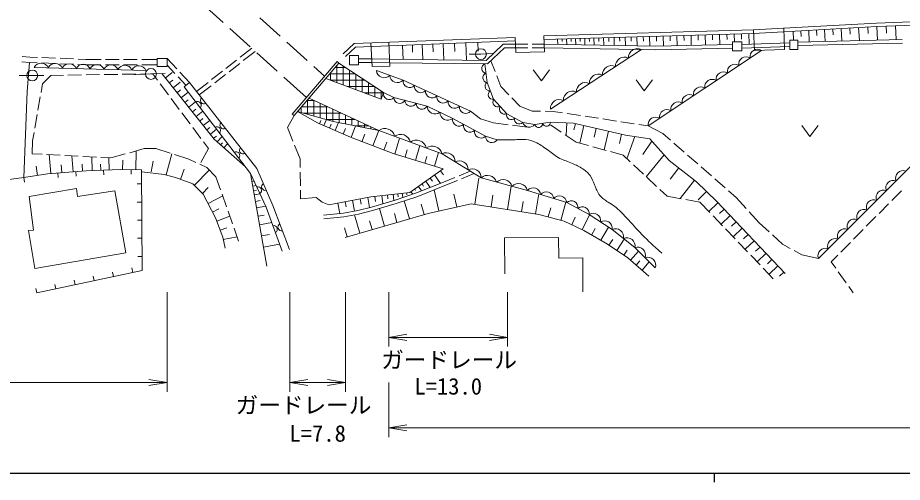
# Model space of a CAD drawing. Units: millimetres at full size, sheet at 1:1000; details may follow other scales. Extents: x 40000 to 680000, y 20000 to 380000.
# Drawn here: x 191090 to 288754, y 204000 to 255279 of the extents above; entities that cross this region are included whole.
import ezdxf
from ezdxf.enums import TextEntityAlignment as Align

# ---------------------------------------------------------------- set-up
doc = ezdxf.new("R2010")
doc.units = ezdxf.units.MM
doc.header["$LTSCALE"] = 1000
for name, color, linetype, lineweight in [('M-BGD', 7, 'Continuous', 13), ('M-STR-HTXT', 7, 'Continuous', 13), ('M-STR-STR1', 1, 'Continuous', 13), ('M-TTL-BAND', 7, 'Continuous', 25)]:
    doc.layers.add(name, color=color, linetype=linetype, lineweight=lineweight)
doc.styles.add('ＭＳ ゴシック', font='')
doc.styles.get('ＭＳ ゴシック').set_extended_font_data('MS Gothic')

# ---------------------------------------------------------------- blocks, each defined once
blk = doc.blocks.new('open_arrow')
at = {"color": 0, "linetype": 'Continuous', "lineweight": -2}
blk.add_lwpolyline([(7.5, 1.25), (0, 0), (7.5, -1.25)], dxfattribs=at)

msp = doc.modelspace()

# ---------------------------------------------------------------- hatches: boundary and pattern name
at = {"layer": 'M-BGD'}
h = msp.add_hatch(dxfattribs=at)
h.set_pattern_fill('USER', color=256, style=0, pattern_type=2)
h.set_pattern_definition([(0, (231211, 246277), (-0, 700), []), (90, (231211, 246277), (-700, 0), [])])
h.paths.add_polyline_path([(231211, 246277), (231476, 247025), (226551, 250269), (225113, 248584)])
h = msp.add_hatch(dxfattribs=at)
h.set_pattern_fill('USER', color=256, style=0, pattern_type=2)
h.set_pattern_definition([(0, (225172, 244041), (-0, 700), []), (90, (225172, 244041), (-700, 0), [])])
h.paths.add_polyline_path([(225172, 244041), (225914, 243832), (226516, 243713), (228400, 243341), (230948, 242837), (230962, 242835), (223252, 246405), (221998, 244936)])

# ---------------------------------------------------------------- linework, layer by layer
for p, q in [((279298, 253929), (279333, 253300)), ((280180, 253977), (280251, 252665)), ((281098, 254028), (281134, 253371)), ((282017, 254078), (282092, 252710)), ((282975, 254130), (283012, 253446)), ((283932, 254182), (284010, 252757)), ((284930, 254237), (284969, 253524)), ((285928, 254291), (286009, 252805)), ((286969, 254330), (286997, 253586)), ((288010, 254368), (288066, 252855)), ((252191, 252958), (252200, 252646)), ((252691, 252972), (252710, 252300)), ((253191, 252987), (253201, 252650)), ((253691, 253001), (253711, 252280)), ((254195, 253015), (254205, 252655)), ((254699, 253030), (254721, 252261)), ((255238, 253045), (255249, 252661)), ((255776, 253061), (255800, 252240)), ((256351, 253077), (256362, 252667)), ((256925, 253094), (256950, 252218)), ((257539, 253111), (257551, 252673)), ((258152, 253129), (258179, 252194)), ((258807, 253148), (258820, 252680)), ((259462, 253167), (259490, 252168)), ((260160, 253187), (260175, 252688)), ((260859, 253207), (260890, 252141)), ((261605, 253228), (261621, 252695)), ((262351, 253250), (262383, 252161)), ((263113, 253272), (263129, 252727)), ((263875, 253294), (263907, 252185)), ((264651, 253316), (264667, 252762)), ((265427, 253338), (265459, 252213)), ((266214, 253361), (266231, 252798)), ((267002, 253383), (267034, 252250)), ((267795, 253406), (267811, 252839)), ((268589, 253429), (268621, 252287)), ((269388, 253452), (269404, 252881)), ((270187, 253475), (270212, 252607)), ((270993, 253498), (271009, 252923)), ((271798, 253521), (271831, 252362)), ((276697, 253788), (276752, 252787)), ((277557, 253834), (277591, 253220)), ((278417, 253881), (278485, 252622)), ((233575, 252224), (233635, 250671)), ((234662, 252266), (234692, 251490)), ((235750, 252309), (235814, 250647)), ((236913, 252354), (236945, 251523)), ((238076, 252399), (238145, 250622)), ((239319, 252447), (239354, 251559)), ((240563, 252496), (240637, 250596)), ((241893, 252547), (241930, 251597)), ((246067, 252347), (247401, 252355)), ((247901, 252359), (249235, 252367)), ((250692, 252915), (250708, 252339)), ((251192, 252929), (251200, 252641)), ((251692, 252944), (251709, 252319)), ((271025, 252328), (276322, 252508)), ((271038, 251929), (276335, 252109)), ((277226, 252591), (288749, 252872)), ((277235, 252192), (288759, 252472)), ((303057, 252260), (279497, 228707)), ((191574, 251004), (192425, 250940)), ((215659, 250905), (216937, 251899)), ((216001, 250538), (217314, 251559)), ((242232, 251258), (240947, 251256)), ((242232, 251258), (243509, 251338)), ((246070, 251947), (247404, 251955)), ((247903, 251959), (249237, 251967)), ((259955, 251759), (249907, 245199)), ((273211, 251669), (260703, 243341)), ((191533, 250405), (192390, 250341)), ((192390, 250341), (193242, 250305)), ((192425, 250940), (193266, 250904)), ((193742, 250283), (195240, 250220)), ((193766, 250883), (195264, 250819)), ((195740, 250199), (197238, 250135)), ((195764, 250798), (197263, 250735)), ((197738, 250114), (198590, 250078)), ((197762, 250713), (198603, 250678)), ((198590, 250078), (200283, 250074)), ((198603, 250678), (200290, 250674)), ((200783, 250073), (202283, 250070)), ((200790, 250673), (202290, 250670)), ((202783, 250069), (204283, 250066)), ((202790, 250669), (204290, 250666)), ((204783, 250065), (206475, 250062)), ((204790, 250665), (206477, 250662)), ((208650, 249630), (207576, 250773)), ((208451, 249112), (207576, 250043)), ((214080, 249677), (215264, 250598)), ((214423, 249310), (215607, 250231)), ((226361, 250431), (221407, 244629)), ((226551, 250269), (221597, 244467)), ((226551, 250269), (226361, 250431)), ((228721, 250727), (230186, 250736)), ((228723, 250327), (230189, 250337)), ((230189, 250337), (232149, 250286)), ((230199, 250736), (232159, 250686)), ((243336, 250532), (243800, 249337)), ((205240, 249463), (192925, 249790)), ((204135, 249050), (202635, 249029)), ((205800, 249075), (203976, 248973)), ((206005, 249078), (204635, 249058)), ((205800, 249075), (207368, 249108)), ((206534, 248369), (206005, 249078)), ((207389, 248616), (208136, 249215)), ((210067, 248123), (208993, 249266)), ((212502, 248448), (213686, 249370)), ((248008, 249522), (248908, 248322)), ((248908, 248322), (249808, 249522)), ((192696, 248903), (191252, 248903)), ((192696, 248903), (193984, 248903)), ((194765, 248914), (193830, 247979)), ((196136, 248934), (194765, 248914)), ((198135, 248963), (196636, 248941)), ((200135, 248992), (198635, 248970)), ((202135, 249021), (200635, 248999)), ((207823, 248075), (208209, 248385)), ((208256, 247534), (209030, 248153)), ((209668, 247817), (208793, 248748)), ((209452, 247651), (210067, 248123)), ((210830, 247147), (212107, 248141)), ((212845, 248081), (214028, 249003)), ((243981, 248871), (244446, 247677)), ((259365, 248418), (260265, 247218)), ((260265, 247218), (261165, 248418)), ((193830, 247979), (193667, 247041)), ((207731, 246767), (206833, 247969)), ((208690, 246992), (209077, 247302)), ((211138, 246753), (212450, 247774)), ((244446, 247677), (245308, 246782)), ((193581, 246549), (193324, 245071)), ((208928, 245165), (208031, 246367)), ((209124, 246450), (209898, 247070)), ((209546, 245923), (209922, 246224)), ((245655, 246422), (246517, 245527)), ((209968, 245396), (210720, 245999)), ((210378, 244884), (210744, 245177)), ((246517, 245527), (247904, 244967)), ((193238, 244578), (192981, 243101)), ((210125, 243563), (209228, 244765)), ((210788, 244372), (211520, 244958)), ((211187, 243874), (211542, 244159)), ((220860, 243160), (221597, 244467)), ((221407, 244629), (221597, 244467)), ((241097, 244946), (242172, 244124)), ((247904, 244967), (248807, 244954)), ((249307, 244948), (250210, 244935)), ((250210, 244935), (251255, 244777)), ((251749, 244702), (253232, 244476)), ((253726, 244401), (255209, 244176)), ((211585, 243376), (212297, 243946)), ((224401, 243577), (224550, 243918)), ((224878, 243368), (225176, 244049)), ((225502, 243095), (225697, 243541)), ((226126, 242821), (226516, 243713)), ((227904, 242046), (228400, 243341)), ((242172, 244124), (243626, 243667)), ((243626, 243667), (245237, 243469)), ((245733, 243408), (247344, 243210)), ((249896, 243470), (251107, 242645)), ((251702, 243667), (251627, 242291)), ((252660, 243580), (252507, 242908)), ((253600, 243365), (253157, 241422)), ((255704, 244101), (257186, 243875)), ((257681, 243800), (259164, 243575)), ((259658, 243500), (260703, 243341)), ((260703, 243341), (262314, 242490)), ((277662, 243370), (278562, 242170)), ((278562, 242170), (279462, 243370)), ((192895, 242608), (192732, 241670)), ((211323, 241961), (210425, 243162)), ((211973, 242892), (212319, 243169)), ((212360, 242408), (213052, 242962)), ((212712, 241969), (213026, 242220)), ((221474, 241662), (220860, 243160)), ((227014, 242432), (227292, 243067)), ((229099, 241588), (229426, 242442)), ((230294, 241131), (230948, 242837)), ((251520, 242363), (252731, 241538)), ((254961, 243055), (254739, 242083)), ((256321, 242745), (255852, 240686)), ((257763, 242416), (257528, 241387)), ((262314, 242490), (263152, 241760)), ((192732, 241670), (192685, 240268)), ((212151, 240852), (211622, 241560)), ((213117, 241580), (213651, 242182)), ((213491, 241249), (213694, 241477)), ((213865, 240917), (214271, 241374)), ((231502, 240667), (231833, 241531)), ((232715, 240217), (233251, 241987)), ((252731, 241538), (254119, 241159)), ((259218, 242163), (258351, 239716)), ((261106, 241657), (260093, 240182)), ((263530, 241432), (264661, 240448)), ((192685, 240268), (193787, 240209)), ((203453, 240382), (205047, 240829)), ((204133, 238486), (204158, 240580)), ((205047, 240829), (206332, 240829)), ((206332, 240829), (207916, 240318)), ((207470, 237918), (208090, 240262)), ((211310, 239310), (212151, 240852)), ((222277, 239701), (221663, 241199)), ((233857, 239872), (234103, 240687)), ((234998, 239526), (235491, 241157)), ((237101, 238890), (237556, 240392)), ((254602, 241027), (256049, 240632)), ((256531, 240500), (257919, 240121)), ((194286, 240182), (195784, 240101)), ((194734, 238081), (194574, 240166)), ((196283, 240074), (197781, 239994)), ((197202, 238269), (197067, 240032)), ((198280, 239967), (199778, 239887)), ((199315, 238402), (199266, 239914)), ((200277, 239860), (201378, 239801)), ((201203, 238464), (201159, 239812)), ((201378, 239801), (202972, 240247)), ((202668, 238503), (202680, 239550)), ((205810, 238268), (206051, 239457)), ((208392, 240165), (209975, 239654)), ((209975, 239654), (210744, 239310)), ((222284, 238739), (222277, 239701)), ((236050, 239208), (236277, 239959)), ((257919, 240121), (258707, 239384)), ((262454, 240151), (260481, 237723)), ((265039, 240119), (266170, 239135)), ((193285, 237877), (193118, 238910)), ((195968, 238175), (195901, 239056)), ((198258, 238350), (198200, 239104)), ((200259, 238433), (200237, 239107)), ((200566, 238443), (200583, 237944)), ((203622, 238492), (203616, 237992)), ((209067, 237436), (209483, 238554)), ((210580, 236771), (212252, 238473)), ((211200, 239105), (211969, 238761)), ((211969, 238761), (212980, 237729)), ((237767, 238393), (238100, 237926)), ((239814, 237818), (241055, 238326)), ((259072, 239042), (260167, 238017)), ((264082, 238694), (263119, 237458)), ((266547, 238807), (267679, 237822)), ((191760, 237632), (191840, 237138)), ((195526, 238141), (195565, 237643)), ((197521, 238293), (197559, 237795)), ((212980, 237729), (213484, 236290)), ((216789, 238094), (218608, 227856)), ((216863, 237681), (216972, 237701)), ((222298, 236739), (222288, 238239)), ((236626, 237581), (236874, 237233)), ((237113, 237927), (237779, 236992)), ((238110, 237120), (239351, 237628)), ((240100, 237503), (241476, 238066)), ((241552, 234690), (242008, 237560)), ((260532, 237675), (261627, 236650)), ((265812, 237346), (264226, 235311)), ((268056, 237494), (269188, 236509)), ((204786, 236936), (204286, 236933)), ((211488, 235878), (212125, 236527)), ((216950, 237189), (217136, 237222)), ((217038, 236697), (217409, 236763)), ((234918, 236364), (235018, 236224)), ((235325, 236654), (235673, 236165)), ((235733, 236944), (235907, 236700)), ((236140, 237234), (236635, 236539)), ((238261, 236749), (239637, 237313)), ((245167, 234116), (245577, 236698)), ((212108, 234773), (213723, 235610)), ((213650, 235818), (214146, 234403)), ((217125, 236204), (217441, 236261)), ((217212, 235712), (217845, 235825)), ((222308, 235277), (222302, 236239)), ((229742, 235446), (229948, 234347)), ((230516, 235559), (230579, 235003)), ((231295, 235646), (231395, 234751)), ((231921, 235716), (231971, 235269)), ((232548, 235786), (232625, 235095)), ((233045, 235842), (233084, 235496)), ((233542, 235898), (233596, 235416)), ((234039, 235953), (234066, 235712)), ((234511, 236074), (234710, 235794)), ((237579, 233944), (237053, 236276)), ((239563, 234391), (239243, 235809)), ((243360, 234403), (243565, 235694)), ((248261, 233624), (248612, 235834)), ((261992, 236309), (262780, 235572)), ((262780, 235572), (264348, 235289)), ((267121, 236104), (266215, 235186)), ((269565, 236181), (270403, 235452)), ((270403, 235452), (271509, 234235)), ((287594, 235106), (288648, 236173)), ((204799, 234936), (204299, 234933)), ((217338, 235007), (217842, 235096)), ((217463, 234301), (218471, 234480)), ((226423, 234823), (226641, 233662)), ((227235, 234975), (227344, 234395)), ((228047, 235128), (228274, 233918)), ((228894, 235287), (229008, 234682)), ((234346, 233081), (233773, 235053)), ((235953, 233548), (235620, 234696)), ((246714, 233870), (246890, 234975)), ((251066, 232912), (251602, 234909)), ((264841, 235200), (266409, 234917)), ((266409, 234917), (267518, 233762)), ((268402, 234832), (267405, 233880)), ((286188, 233683), (287242, 234750)), ((212605, 233814), (213290, 234169)), ((214311, 233931), (214807, 232515)), ((217630, 233362), (218300, 233482)), ((228874, 231491), (228287, 233514)), ((231585, 232279), (231022, 234215)), ((232966, 232680), (232679, 233666)), ((249668, 233287), (249936, 234286)), ((253416, 231866), (254207, 233528)), ((269069, 234134), (268570, 233658)), ((269736, 233436), (268742, 232486)), ((271845, 233865), (272950, 232648)), ((204811, 232936), (204311, 232933)), ((213060, 232837), (214502, 233387)), ((217797, 232424), (219137, 232662)), ((230229, 231885), (229948, 232853)), ((252252, 232420), (252648, 233251)), ((267864, 233402), (268902, 232319)), ((270400, 232740), (269903, 232265)), ((272950, 232648), (274063, 231636)), ((284782, 232261), (285836, 233328)), ((213445, 231829), (214165, 232104)), ((214973, 232043), (215477, 230604)), ((227458, 231080), (227165, 232091)), ((254443, 231293), (254862, 232022)), ((255465, 230707), (256301, 232166)), ((269248, 231958), (270287, 230876)), ((271064, 232044), (270074, 231098)), ((283376, 230838), (284431, 231905)), ((204824, 230936), (204324, 230933)), ((213789, 230810), (215303, 231101)), ((218016, 231188), (218899, 231345)), ((256363, 230177), (256779, 230796)), ((257230, 229595), (258061, 230833)), ((270633, 230515), (271671, 229433)), ((271727, 231350), (271231, 230878)), ((272389, 230657), (271401, 229714)), ((274432, 231299), (275544, 230288)), ((218236, 229952), (220001, 230266)), ((258001, 229077), (258371, 229628)), ((258745, 228523), (259613, 229527)), ((273049, 229966), (272555, 229494)), ((275544, 230288), (276378, 229815)), ((276813, 229568), (277647, 229096)), ((281971, 229416), (283025, 230483)), ((204837, 228936), (204337, 228933)), ((272018, 229072), (273056, 227990)), ((273709, 229275), (272724, 228335)), ((274366, 228586), (273874, 228116)), ((277647, 229096), (279497, 228707)), ((280910, 228343), (281619, 229060)), ((203786, 227167), (203682, 227656)), ((259383, 227971), (259777, 228427)), ((260021, 227419), (260810, 228330)), ((273402, 227629), (274510, 226474)), ((275024, 227897), (274043, 226961)), ((281400, 227647), (280910, 228343)), ((199546, 226258), (199441, 226746)), ((201666, 226712), (201561, 227201)), ((275679, 227211), (275189, 226742)), ((282551, 226012), (281688, 227238)), ((195306, 225348), (195201, 225837)), ((197426, 225803), (197321, 226292)), ((283329, 224908), (282839, 225603)), ((193186, 224894), (193081, 225383))]:
    msp.add_line(p, q, dxfattribs=at)
for points in [[(249193, 253272), (272325, 253936), (275632, 254130), (285918, 254691), (301193, 255275)], [(249207, 252872), (272343, 253537), (275654, 253731), (285936, 254291), (301208, 254876)], [(272325, 253936), (272429, 251643), (275753, 251753), (275688, 254133)], [(227012, 251287), (228223, 252417), (246023, 253108)], [(246023, 253108), (246089, 251446), (249254, 251494), (249193, 253272)], [(227285, 250995), (228387, 252023), (246039, 252708)], [(230094, 252489), (230209, 249884), (232161, 249946), (232068, 252566)], [(232153, 250686), (242797, 250573), (244675, 252347), (246070, 252347)], [(249245, 252367), (261526, 252129), (270007, 252309)], [(232149, 250286), (242955, 250171), (244834, 251947), (246070, 251947)], [(249237, 251967), (261527, 251729), (270007, 251908)], [(188855, 250607), (189037, 241430), (187333, 238315), (188445, 237182), (191760, 237632), (192134, 247135), (192390, 250341)], [(226551, 250269), (231476, 247025), (231211, 246277), (225113, 248584)], [(242652, 250174), (242916, 248128), (243633, 246274), (245082, 244685), (246842, 243719), (248197, 243501), (249895, 243766)], [(206996, 249108), (212793, 241868), (216239, 238811)], [(230691, 249448), (233635, 248373), (241097, 244946)], [(210066, 248123), (217490, 238631), (219266, 234565), (221089, 229705)], [(220271, 229518), (218519, 234378), (216789, 238094), (209452, 247651)], [(223252, 246405), (230962, 242835), (225914, 243832), (221998, 244936)], [(231476, 247025), (232619, 246477), (236295, 245526), (239115, 244155), (242745, 242192), (244038, 241803)], [(221998, 244936), (224193, 243668), (227818, 242079), (232533, 240272), (238058, 238600), (234397, 235993), (230082, 235510), (225440, 234638), (224708, 234903), (224038, 235417), (222308, 235277)], [(249895, 243766), (252457, 243626), (258198, 242317), (260877, 241912), (263011, 239529), (266049, 237161), (268261, 234980), (275833, 227050)], [(261476, 227663), (259233, 229907), (256709, 231901), (254170, 233552), (251709, 234876), (247378, 236216), (242252, 237587), (237937, 240251), (230962, 242835)], [(191760, 237632), (194382, 238054), (198666, 238381), (202467, 238506), (204776, 238478), (204846, 227394), (193186, 224894)], [(204778, 238266), (207253, 237975), (208510, 237643), (210411, 236937), (211584, 235784), (212919, 233208), (213744, 231043), (213978, 229828)], [(224837, 233485), (227049, 233703), (228648, 233983), (230144, 234378), (232771, 235136), (235129, 235936), (238110, 237120)], [(224876, 233086), (227103, 233306), (228734, 233592), (230250, 233992), (232891, 234754), (235267, 235560), (238257, 236748)], [(227227, 231013), (236416, 233682), (241162, 234752), (248634, 233565), (251418, 232817), (253578, 231789), (256207, 230281), (258461, 228769), (260777, 226764)], [(244860, 227027), (244832, 230966), (250811, 231025), (250852, 228740), (253480, 228761), (253490, 225033)]]:
    msp.add_lwpolyline(points, dxfattribs=at)
for points in [[(270007, 251624), (271038, 251624), (271038, 252607), (270007, 252607)], [(276342, 251783), (277235, 251783), (277235, 252787), (276342, 252787)], [(227712, 251093), (228723, 251093), (228723, 250082), (227712, 250082)], [(206475, 250773), (207576, 250773), (207576, 249880), (206475, 249880)], [(192977, 227592), (203031, 229337), (201826, 236171), (197703, 235538), (197568, 236420), (192354, 235538), (192832, 231830), (192302, 231788)]]:
    msp.add_lwpolyline(points, close=True, dxfattribs=at)
for centre in [(242232, 251258), (192696, 248903), (205800, 249075)]:
    msp.add_circle(centre, 600, dxfattribs=at)
for centre, radius, start, end in [((259502, 250885), 985, 62.62801, 183.6557), ((272760, 250991), 814, 56.36938, 190.94071), ((193685, 249427), 843, 22.47963, 154.4769), ((195225, 249386), 843, 22.47963, 154.4769), ((196764, 249345), 843, 22.47963, 154.4769), ((198304, 249304), 843, 22.47963, 154.4769), ((199843, 249264), 843, 22.47963, 154.4769), ((201382, 249223), 843, 22.47963, 154.4769), ((202922, 249182), 843, 22.47963, 154.4769), ((242850, 249679), 533, 111.77465, 262.9324), ((258067, 249948), 985, 62.62801, 183.6557), ((270259, 249325), 814, 56.36938, 190.94071), ((271509, 250158), 814, 56.36938, 190.94071), ((204461, 249141), 843, 22.47963, 154.4769), ((231552, 249521), 864, 184.86224, 315.02557), ((242982, 248656), 533, 111.77465, 262.9324), ((255196, 248073), 985, 62.62801, 183.6557), ((256631, 249010), 985, 62.62801, 183.6557), ((269008, 248492), 814, 56.36938, 190.94071), ((233024, 248984), 864, 184.86224, 315.02557), ((234348, 248286), 718, 173.02182, 317.64047), ((243197, 247703), 509, 123.46507, 278.80341), ((253761, 247136), 985, 62.62801, 183.6557), ((267757, 247660), 814, 56.36938, 190.94071), ((235592, 247715), 718, 173.02182, 317.64047), ((236835, 247144), 718, 173.02182, 317.64047), ((243555, 246776), 509, 123.46507, 278.80341), ((252325, 246199), 985, 62.62801, 183.6557), ((266506, 246827), 814, 56.36938, 190.94071), ((211664, 246167), 404, 135.65989, 300.40359), ((232113, 246888), 652, 167.80645, 320.89407), ((233269, 246464), 651, 178.88894, 332.12642), ((234495, 246147), 651, 178.88894, 332.12642), ((238079, 246572), 718, 173.02182, 317.64047), ((244114, 245985), 561, 149.05435, 295.66056), ((250890, 245262), 985, 62.62801, 183.6557), ((265255, 245994), 814, 56.36938, 190.94071), ((210947, 245616), 404, 315.14254, 119.88624), ((235720, 245830), 651, 178.88894, 332.12642), ((237159, 245511), 864, 179.00463, 309.13845), ((239323, 246001), 718, 173.02182, 317.64047), ((240566, 245430), 718, 173.02182, 317.64047), ((244839, 245191), 561, 149.05435, 295.66056), ((262754, 244328), 814, 56.36938, 190.94071), ((264004, 245161), 814, 56.36938, 190.94071), ((238569, 244826), 864, 179.00463, 309.13845), ((245577, 244544), 515, 164.14968, 318.34559), ((246457, 244061), 515, 164.14968, 318.34559), ((261503, 243496), 814, 56.36938, 190.94071), ((213078, 242840), 404, 315.14254, 119.88624), ((213820, 243410), 404, 135.65989, 300.40359), ((239826, 244024), 723, 169.56268, 313.63071), ((241036, 243370), 723, 169.56268, 313.63071), ((247581, 243994), 789, 200.39444, 321.32228), ((248617, 243597), 431, 192.95807, 4.77118), ((249466, 243730), 431, 192.95807, 4.77118), ((231620, 241935), 1114, 13.13759, 126.21379), ((233364, 241289), 1114, 13.13759, 126.21379), ((242246, 242716), 723, 169.56268, 313.63071), ((235108, 240644), 1114, 13.13759, 126.21379), ((243451, 242195), 706, 180.19623, 326.27866), ((215209, 240064), 404, 315.14254, 119.88624), ((215977, 240653), 404, 135.65989, 300.40359), ((236852, 239998), 1114, 13.13759, 126.21379), ((238412, 239412), 964, 357.09782, 119.52575), ((239851, 238524), 964, 357.09782, 119.52575), ((241289, 237636), 964, 357.09782, 119.52575), ((288828, 237578), 823, 68.11073, 201.87164), ((242969, 236845), 1032, 16.05357, 133.9969), ((244678, 236388), 1032, 16.05357, 133.9969), ((287757, 236508), 823, 68.11073, 201.87164), ((217605, 236213), 404, 302.58583, 107.32953), ((218427, 236620), 404, 121.22297, 285.96667), ((246386, 235931), 1032, 16.05357, 133.9969), ((248005, 235686), 821, 5.82025, 139.80058), ((249448, 235240), 821, 5.82025, 139.80058), ((250892, 234793), 821, 5.82025, 139.80058), ((286686, 235437), 823, 68.11073, 201.87164), ((252211, 234336), 738, 350.54872, 132.89303), ((253442, 233673), 738, 350.54872, 132.89303), ((285615, 234366), 823, 68.11073, 201.87164), ((254629, 232868), 823, 350.09201, 123.83555), ((284544, 233296), 823, 68.11073, 201.87164), ((220228, 232154), 404, 118.18419, 282.9279), ((255898, 232043), 823, 350.09201, 123.83555), ((283473, 232225), 823, 68.11073, 201.87164), ((219344, 231930), 404, 297.45628, 102.19998), ((257094, 231091), 897, 347.93987, 115.43395), ((282403, 231155), 823, 68.11073, 201.87164), ((258356, 230094), 897, 347.93987, 115.43395), ((281332, 230084), 823, 68.11073, 201.87164), ((259526, 229078), 879, 340.54445, 109.45555), ((280261, 229014), 823, 68.11073, 201.87164), ((260648, 227956), 879, 340.54445, 109.45555)]:
    msp.add_arc(centre, radius, start, end, dxfattribs=at)
msp.add_open_spline([(244038, 241803), (244788, 241787), (244986, 241783), (245594, 241788), (246223, 241792), (246578, 241898), (247204, 241829), (247618, 241784), (247848, 241702), (248232, 241538), (248758, 241315), (249002, 241087), (249478, 240770), (249996, 240425), (250234, 240151), (250776, 239846), (251291, 239556), (251631, 239499), (252168, 239254), (252632, 239042), (252921, 238971), (253341, 238682), (253744, 238406), (253979, 238240), (254276, 237852), (254544, 237501), (254568, 237229), (254764, 236834), (254994, 236372), (255048, 236065), (255367, 235660), (255650, 235300), (255896, 235176), (256270, 234912), (256540, 234722), (256727, 234668), (256987, 234466), (257551, 234027), (257809, 233712), (258306, 233199), (258987, 232495), (259324, 232060), (260009, 231360), (260834, 230518), (261133, 230254), (262201, 229283)], degree=3, knots=[0, 0, 0, 0, 1, 1, 1, 2, 2, 2, 3, 3, 3, 4, 4, 4, 5, 5, 5, 6, 6, 6, 7, 7, 7, 8, 8, 8, 9, 9, 9, 10, 10, 10, 11, 11, 11, 12, 12, 12, 13, 13, 13, 14, 14, 14, 15, 15, 15, 15], dxfattribs=at)
at = {"layer": 'M-STR-HTXT'}
for p, q in [((207576, 225000), (207576, 214000)), ((221130, 225000), (221130, 214000)), ((227285, 225000), (227285, 214000)), ((232068, 225000), (232068, 219000)), ((245169, 225000), (245169, 219000)), ((232068, 220000), (245169, 220000)), ((163143, 215000), (207576, 215000)), ((221130, 215000), (227285, 215000)), ((232068, 215000), (232068, 209000)), ((232068, 210000), (375467, 210000))]:
    msp.add_line(p, q, dxfattribs=at)
at = {"layer": 'M-STR-STR1'}
for p, q in [((211552, 256753), (213780, 254744)), ((217840, 255252), (220068, 253243)), ((214523, 254075), (216751, 252066)), ((220811, 252574), (223039, 250565)), ((217494, 251397), (219722, 249388)), ((223782, 249896), (224981, 248815)), ((220465, 248718), (222971, 246460))]:
    msp.add_line(p, q, dxfattribs=at)
at = {"layer": 'M-TTL-BAND'}
for p, q in [((40000, 205000), (579000, 205000)), ((268000, 205000), (268000, 204000))]:
    msp.add_line(p, q, dxfattribs=at)

# ---------------------------------------------------------------- block references
at = {"layer": 'M-STR-HTXT', "xscale": 267, "yscale": 267}
for p in [(232068, 220000), (221130, 215000), (232068, 210000)]:
    msp.add_blockref('open_arrow', p, dxfattribs=at)
at = {"layer": 'M-STR-HTXT', "xscale": 267, "yscale": 267, "rotation": 180}
for p in [(245169, 220000), (207576, 215000), (227285, 215000)]:
    msp.add_blockref('open_arrow', p, dxfattribs=at)

# ---------------------------------------------------------------- texts
at = {"layer": 'M-STR-HTXT', "style": 'ＭＳ ゴシック'}
for s, p in [('ガードレール', (238722, 216048)), ('L=13.0', (238619, 213130)), ('ガードレール', (222645, 211048)), ('L=7.8', (224208, 207931))]:
    msp.add_text(s, height=1833, dxfattribs=at).set_placement(p, align=Align.BOTTOM_CENTER)

doc.saveas('drawing.dxf')
